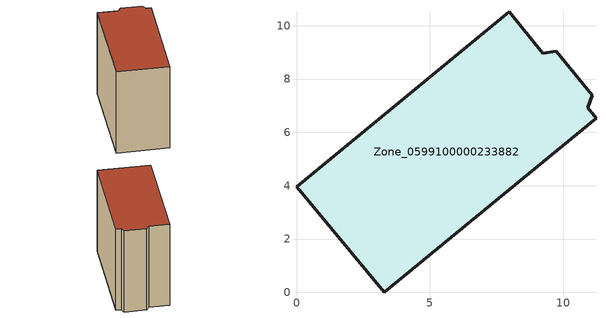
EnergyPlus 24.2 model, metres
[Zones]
Zone_0599100000233882
 floor ground (C_G): 0,3.96 7.97,10.53 9.24,8.97 9.74,9.04 11.09,7.39 10.92,6.92 11.23,6.54 3.29,0 z0
 wall outside (C_F): 3.29,0 11.23,6.54 10.92,6.92 11.09,7.39 9.74,9.04 9.24,8.97 7.97,10.53 0,3.96 3.29,0 z0:9.15
 roof outside (C_R): 7.97,10.53 0,3.96 3.29,0 11.23,6.54 10.92,6.92 11.09,7.39 9.74,9.04 9.24,8.97 z9.15
[BUILDING]
Pand.0599100000233882: North Axis=0; Terrain=City; Loads Convergence Tolerance Value=0.04; Temperature Convergence Tolerance Value=0.4; Solar Distribution=FullExterior; Maximum Number of Warmup Days=25; Minimum Number of Warmup Days=1
[Site:Location]
Rotterdam.The.Hague.AP_ZH_NLD Design_Conditions: Latitude=51.96; Longitude=4.45; Time Zone=1; Elevation=-4.5
[SITE:GROUNDTEMPERATURE:BUILDINGSURFACE]
18, 18, 18, 18, 18, 18, 18, 18, 18, 18, 18, 18
[MATERIAL] Thermal Absorptance=0.9; Solar Absorptance=0.7; Visible Absorptance=0.7
Name | Roughness | Thickness | Conductivity | Density | Specific Heat
G.TI.1946 | MediumSmooth | 0.15 | 1 | 540 | 1210
F.TI.1946 | Rough | 0.3 | 0.857143 | 1920 | 840
R.TI.1946 | MediumRough | 0.2 | 0.1 | 1500 | 1000
[CONSTRUCTION]
C_G: G.TI.1946
C_F: F.TI.1946
C_R: R.TI.1946
[ZONE]
Zone_0599100000233882: Type=1; Multiplier=1; Ceiling Height=Autocalculate; Volume=Autocalculate; Floor Area=autocalculate; Part of Total Floor Area=Yes
[ZONEINFILTRATION:DESIGNFLOWRATE]
Infil_Zone_0599100000233882: Zone or ZoneList or Space or SpaceList=Zone_0599100000233882; Schedule=AlwaysOn; Design Flow Rate Calculation Method=Flow/Area; Flow Rate per Floor Area=0.003; Constant Term Coefficient=1; Temperature Term Coefficient=0; Velocity Term Coefficient=0; Velocity Squared Term Coefficient=0
[HVACTEMPLATE:ZONE:IDEALLOADSAIRSYSTEM]
Zone_0599100000233882: Maximum Heating Supply Air Temperature=50; Minimum Cooling Supply Air Temperature=13; Maximum Heating Supply Air Humidity Ratio=0.0156; Minimum Cooling Supply Air Humidity Ratio=0.0077; Heating Limit=NoLimit; Cooling Limit=NoLimit; Dehumidification Control Type=ConstantSensibleHeatRatio; Cooling Sensible Heat Ratio=0.7; Dehumidification Setpoint=60; Humidification Control Type=None; Humidification Setpoint=30; Outdoor Air Method=None; Outdoor Air Flow Rate per Person=0.00944; Outdoor Air Flow Rate per Zone Floor Area=0; Outdoor Air Flow Rate per Zone=0; Demand Controlled Ventilation Type=None; Outdoor Air Economizer Type=NoEconomizer; Heat Recovery Type=None; Sensible Heat Recovery Effectiveness=0.7; Latent Heat Recovery Effectiveness=0.65
[ZONECONTROL:THERMOSTAT]
ThermostatControl_Zone_0599100000233882: Zone or ZoneList=Zone_0599100000233882; Control Type Schedule=DualSetpointControlType; Control 1=Thermostat_Zone_0599100000233882; Temperature Difference Between Cutout And Setpoint=0
[THERMOSTATSETPOINT:DUALSETPOINT]
Thermostat_Zone_0599100000233882: Heating Setpoint Temperature Schedule=HeatingSetpoint_Zone_0599100000233882; Cooling Setpoint Temperature Schedule=CoolingSetpoint_Zone_0599100000233882
[SCHEDULE:COMPACT]
HeatingSetpoint_Zone_0599100000233882: Through: 12/31, For: AllDays, Until: 24:00, 21
CoolingSetpoint_Zone_0599100000233882: Through: 12/31, For: AllDays, Until: 24:00, 24
DualSetpointControlType: Through: 12/31, For: AllDays, Until: 24:00, 4
AlwaysOn: Through: 12/31, For: AllDays, Until: 24:00, 1
